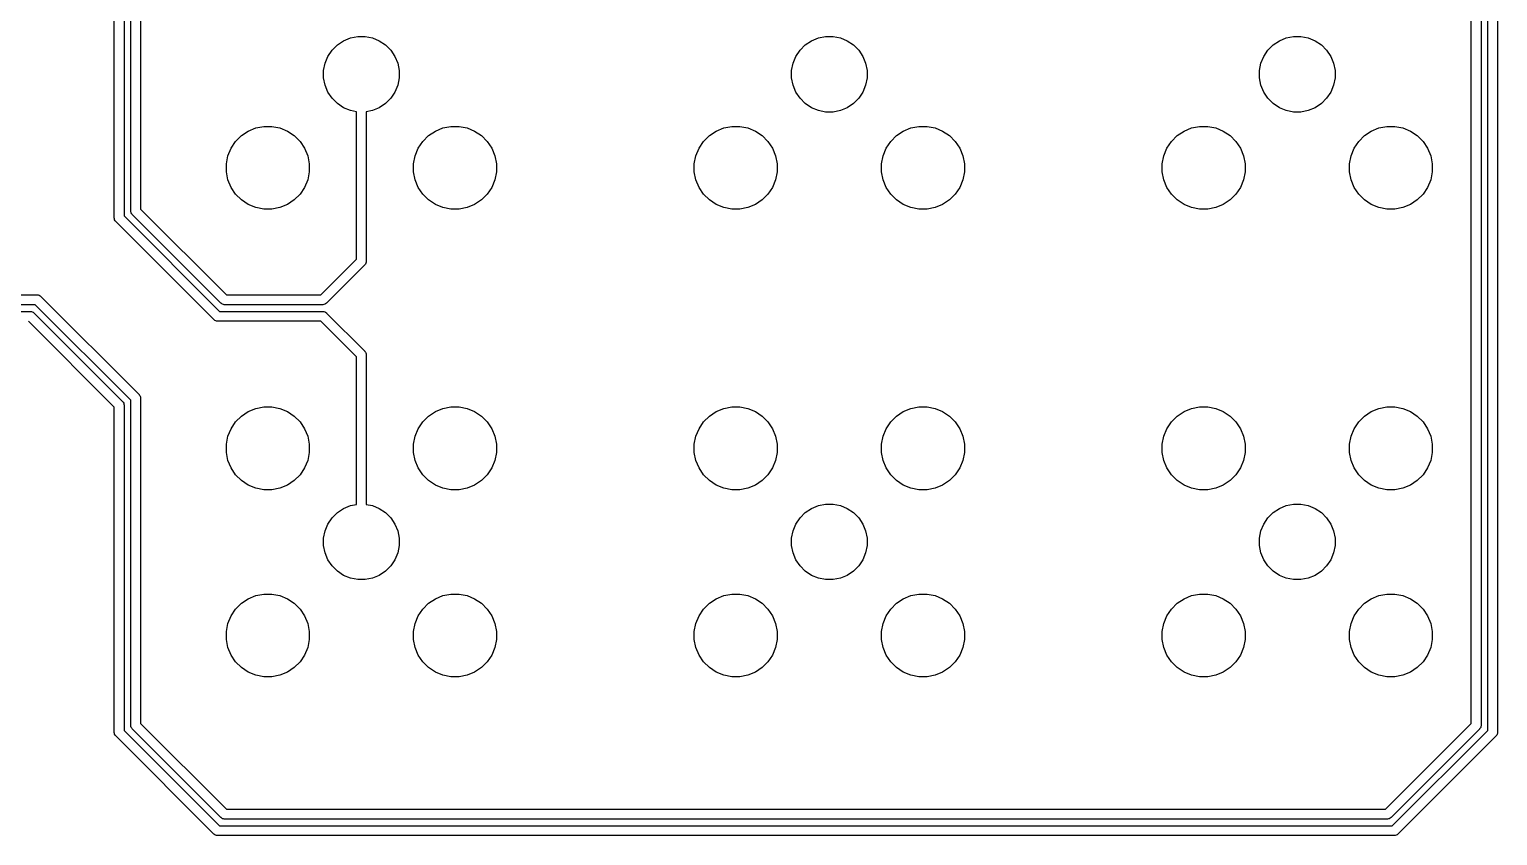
# Model space of a CAD drawing. Extents: x 4.56 to 9.01, y -5.14 to -1.86.
# Drawn here: x 7.445 to 9.014, y -4.514 to -3.652 of the extents above; entities that cross this region are included whole.
import ezdxf

# ---------------------------------------------------------------- set-up
doc = ezdxf.new("R2010")
doc.units = 0
doc.header["$MEASUREMENT"] = 0
doc.layers.add('BLACK', color=7, linetype='CONTINUOUS')

msp = doc.modelspace()

# ---------------------------------------------------------------- linework, layer by layer
at = {"layer": 'BLACK', "linetype": 'CONTINUOUS'}
for p, q in [((9.01407, -2.99659), (9.01407, -4.40341)), ((8.98593, -4.39417), (8.98593, -3.00583)), ((8.99635, -3.00393), (8.99635, -4.39607)), ((9.00365, -4.40151), (9.00365, -2.99849)), ((7.55365, -3.84607), (7.55365, -3.44849)), ((7.56407, -3.44659), (7.56407, -3.84417)), ((7.53593, -3.85341), (7.53593, -3.45583)), ((7.54635, -3.45393), (7.54635, -3.85151)), ((7.76865, -3.67428), (7.77428, -3.66865)), ((7.77428, -3.66865), (7.78089, -3.66424)), ((7.78089, -3.66424), (7.78823, -3.6612)), ((7.78823, -3.6612), (7.79603, -3.65965)), ((7.79603, -3.65965), (7.80397, -3.65965)), ((7.80397, -3.65965), (7.81177, -3.6612)), ((7.81177, -3.6612), (7.81911, -3.66424)), ((7.81911, -3.66424), (7.82572, -3.66865)), ((7.82572, -3.66865), (7.83135, -3.67428)), ((8.26865, -3.67428), (8.27428, -3.66865)), ((8.27428, -3.66865), (8.28089, -3.66424)), ((8.28089, -3.66424), (8.28823, -3.6612)), ((8.28823, -3.6612), (8.29603, -3.65965)), ((8.29603, -3.65965), (8.30397, -3.65965)), ((8.30397, -3.65965), (8.31177, -3.6612)), ((8.31177, -3.6612), (8.31911, -3.66424)), ((8.31911, -3.66424), (8.32572, -3.66865)), ((8.32572, -3.66865), (8.33135, -3.67428)), ((8.76865, -3.67428), (8.77428, -3.66865)), ((8.77428, -3.66865), (8.78089, -3.66424)), ((8.78089, -3.66424), (8.78823, -3.6612)), ((8.78823, -3.6612), (8.79603, -3.65965)), ((8.79603, -3.65965), (8.80397, -3.65965)), ((8.80397, -3.65965), (8.81177, -3.6612)), ((8.81177, -3.6612), (8.81911, -3.66424)), ((8.81911, -3.66424), (8.82572, -3.66865)), ((8.82572, -3.66865), (8.83135, -3.67428)), ((7.7612, -3.68823), (7.76424, -3.68089)), ((7.76424, -3.68089), (7.76865, -3.67428)), ((7.83135, -3.67428), (7.83576, -3.68089)), ((7.83576, -3.68089), (7.8388, -3.68823)), ((8.2612, -3.68823), (8.26424, -3.68089)), ((8.26424, -3.68089), (8.26865, -3.67428)), ((8.33135, -3.67428), (8.33576, -3.68089)), ((8.33576, -3.68089), (8.3388, -3.68823)), ((8.7612, -3.68823), (8.76424, -3.68089)), ((8.76424, -3.68089), (8.76865, -3.67428)), ((8.83135, -3.67428), (8.83576, -3.68089)), ((8.83576, -3.68089), (8.8388, -3.68823)), ((7.75965, -3.69603), (7.7612, -3.68823)), ((7.75965, -3.70397), (7.75965, -3.69603)), ((7.8388, -3.68823), (7.84035, -3.69603)), ((7.84035, -3.69603), (7.84035, -3.70397)), ((8.25965, -3.69603), (8.2612, -3.68823)), ((8.25965, -3.70397), (8.25965, -3.69603)), ((8.3388, -3.68823), (8.34035, -3.69603)), ((8.34035, -3.69603), (8.34035, -3.70397)), ((8.75965, -3.69603), (8.7612, -3.68823)), ((8.75965, -3.70397), (8.75965, -3.69603)), ((8.8388, -3.68823), (8.84035, -3.69603)), ((8.84035, -3.69603), (8.84035, -3.70397)), ((7.7612, -3.71177), (7.75965, -3.70397)), ((7.76424, -3.71911), (7.7612, -3.71177)), ((7.8388, -3.71177), (7.83576, -3.71911)), ((7.84035, -3.70397), (7.8388, -3.71177)), ((8.2612, -3.71177), (8.25965, -3.70397)), ((8.26424, -3.71911), (8.2612, -3.71177)), ((8.3388, -3.71177), (8.33576, -3.71911)), ((8.34035, -3.70397), (8.3388, -3.71177)), ((8.7612, -3.71177), (8.75965, -3.70397)), ((8.76424, -3.71911), (8.7612, -3.71177)), ((8.8388, -3.71177), (8.83576, -3.71911)), ((8.84035, -3.70397), (8.8388, -3.71177)), ((7.76865, -3.72572), (7.76424, -3.71911)), ((7.77428, -3.73135), (7.76865, -3.72572)), ((7.78089, -3.73576), (7.77428, -3.73135)), ((7.82572, -3.73135), (7.81911, -3.73576)), ((7.83135, -3.72572), (7.82572, -3.73135)), ((7.83576, -3.71911), (7.83135, -3.72572)), ((8.26865, -3.72572), (8.26424, -3.71911)), ((8.27428, -3.73135), (8.26865, -3.72572)), ((8.28089, -3.73576), (8.27428, -3.73135)), ((8.32572, -3.73135), (8.31911, -3.73576)), ((8.33135, -3.72572), (8.32572, -3.73135)), ((8.33576, -3.71911), (8.33135, -3.72572)), ((8.76865, -3.72572), (8.76424, -3.71911)), ((8.77428, -3.73135), (8.76865, -3.72572)), ((8.78089, -3.73576), (8.77428, -3.73135)), ((8.82572, -3.73135), (8.81911, -3.73576)), ((8.83135, -3.72572), (8.82572, -3.73135)), ((8.83576, -3.71911), (8.83135, -3.72572)), ((7.78823, -3.7388), (7.78089, -3.73576)), ((7.79479, -3.74011), (7.78823, -3.7388)), ((7.79479, -3.89784), (7.79479, -3.74011)), ((7.81177, -3.7388), (7.80521, -3.74011)), ((7.80521, -3.74011), (7.80521, -3.89974)), ((7.81911, -3.73576), (7.81177, -3.7388)), ((8.28823, -3.7388), (8.28089, -3.73576)), ((8.29603, -3.74035), (8.28823, -3.7388)), ((8.30397, -3.74035), (8.29603, -3.74035)), ((8.31177, -3.7388), (8.30397, -3.74035)), ((8.31911, -3.73576), (8.31177, -3.7388)), ((8.78823, -3.7388), (8.78089, -3.73576)), ((8.79603, -3.74035), (8.78823, -3.7388)), ((8.80397, -3.74035), (8.79603, -3.74035)), ((8.81177, -3.7388), (8.80397, -3.74035)), ((8.81911, -3.73576), (8.81177, -3.7388)), ((7.67177, -3.7656), (7.67902, -3.76075)), ((7.67902, -3.76075), (7.68708, -3.75741)), ((7.68708, -3.75741), (7.69564, -3.75571)), ((7.69564, -3.75571), (7.70436, -3.75571)), ((7.70436, -3.75571), (7.71292, -3.75741)), ((7.71292, -3.75741), (7.72098, -3.76075)), ((7.72098, -3.76075), (7.72823, -3.7656)), ((7.87177, -3.7656), (7.87902, -3.76075)), ((7.87902, -3.76075), (7.88708, -3.75741)), ((7.88708, -3.75741), (7.89564, -3.75571)), ((7.89564, -3.75571), (7.90436, -3.75571)), ((7.90436, -3.75571), (7.91292, -3.75741)), ((7.91292, -3.75741), (7.92098, -3.76075)), ((7.92098, -3.76075), (7.92823, -3.7656)), ((8.17177, -3.7656), (8.17902, -3.76075)), ((8.17902, -3.76075), (8.18708, -3.75741)), ((8.18708, -3.75741), (8.19564, -3.75571)), ((8.19564, -3.75571), (8.20436, -3.75571)), ((8.20436, -3.75571), (8.21292, -3.75741)), ((8.21292, -3.75741), (8.22098, -3.76075)), ((8.22098, -3.76075), (8.22823, -3.7656)), ((8.37177, -3.7656), (8.37902, -3.76075)), ((8.37902, -3.76075), (8.38708, -3.75741)), ((8.38708, -3.75741), (8.39564, -3.75571)), ((8.39564, -3.75571), (8.40436, -3.75571)), ((8.40436, -3.75571), (8.41292, -3.75741)), ((8.41292, -3.75741), (8.42098, -3.76075)), ((8.42098, -3.76075), (8.42823, -3.7656)), ((8.67177, -3.7656), (8.67902, -3.76075)), ((8.67902, -3.76075), (8.68708, -3.75741)), ((8.68708, -3.75741), (8.69564, -3.75571)), ((8.69564, -3.75571), (8.70436, -3.75571)), ((8.70436, -3.75571), (8.71292, -3.75741)), ((8.71292, -3.75741), (8.72098, -3.76075)), ((8.72098, -3.76075), (8.72823, -3.7656)), ((8.87177, -3.7656), (8.87902, -3.76075)), ((8.87902, -3.76075), (8.88708, -3.75741)), ((8.88708, -3.75741), (8.89564, -3.75571)), ((8.89564, -3.75571), (8.90436, -3.75571)), ((8.90436, -3.75571), (8.91292, -3.75741)), ((8.91292, -3.75741), (8.92098, -3.76075)), ((8.92098, -3.76075), (8.92823, -3.7656)), ((7.65741, -3.78708), (7.66075, -3.77902)), ((7.66075, -3.77902), (7.6656, -3.77177)), ((7.6656, -3.77177), (7.67177, -3.7656)), ((7.72823, -3.7656), (7.7344, -3.77177)), ((7.7344, -3.77177), (7.73925, -3.77902)), ((7.73925, -3.77902), (7.74259, -3.78708)), ((7.85741, -3.78708), (7.86075, -3.77902)), ((7.86075, -3.77902), (7.8656, -3.77177)), ((7.8656, -3.77177), (7.87177, -3.7656)), ((7.92823, -3.7656), (7.9344, -3.77177)), ((7.9344, -3.77177), (7.93925, -3.77902)), ((7.93925, -3.77902), (7.94259, -3.78708)), ((8.15741, -3.78708), (8.16075, -3.77902)), ((8.16075, -3.77902), (8.1656, -3.77177)), ((8.1656, -3.77177), (8.17177, -3.7656)), ((8.22823, -3.7656), (8.2344, -3.77177)), ((8.2344, -3.77177), (8.23925, -3.77902)), ((8.23925, -3.77902), (8.24259, -3.78708)), ((8.35741, -3.78708), (8.36075, -3.77902)), ((8.36075, -3.77902), (8.3656, -3.77177)), ((8.3656, -3.77177), (8.37177, -3.7656)), ((8.42823, -3.7656), (8.4344, -3.77177)), ((8.4344, -3.77177), (8.43925, -3.77902)), ((8.43925, -3.77902), (8.44259, -3.78708)), ((8.65741, -3.78708), (8.66075, -3.77902)), ((8.66075, -3.77902), (8.6656, -3.77177)), ((8.6656, -3.77177), (8.67177, -3.7656)), ((8.72823, -3.7656), (8.7344, -3.77177)), ((8.7344, -3.77177), (8.73925, -3.77902)), ((8.73925, -3.77902), (8.74259, -3.78708)), ((8.85741, -3.78708), (8.86075, -3.77902)), ((8.86075, -3.77902), (8.8656, -3.77177)), ((8.8656, -3.77177), (8.87177, -3.7656)), ((8.92823, -3.7656), (8.9344, -3.77177)), ((8.9344, -3.77177), (8.93925, -3.77902)), ((8.93925, -3.77902), (8.94259, -3.78708)), ((7.65571, -3.79564), (7.65741, -3.78708)), ((7.65571, -3.80436), (7.65571, -3.79564)), ((7.74259, -3.78708), (7.74429, -3.79564)), ((7.74429, -3.79564), (7.74429, -3.80436)), ((7.85571, -3.79564), (7.85741, -3.78708)), ((7.85571, -3.80436), (7.85571, -3.79564)), ((7.94259, -3.78708), (7.94429, -3.79564)), ((7.94429, -3.79564), (7.94429, -3.80436)), ((8.15571, -3.79564), (8.15741, -3.78708)), ((8.15571, -3.80436), (8.15571, -3.79564)), ((8.24259, -3.78708), (8.24429, -3.79564)), ((8.24429, -3.79564), (8.24429, -3.80436)), ((8.35571, -3.79564), (8.35741, -3.78708)), ((8.35571, -3.80436), (8.35571, -3.79564)), ((8.44259, -3.78708), (8.44429, -3.79564)), ((8.44429, -3.79564), (8.44429, -3.80436)), ((8.65571, -3.79564), (8.65741, -3.78708)), ((8.65571, -3.80436), (8.65571, -3.79564)), ((8.74259, -3.78708), (8.74429, -3.79564)), ((8.74429, -3.79564), (8.74429, -3.80436)), ((8.85571, -3.79564), (8.85741, -3.78708)), ((8.85571, -3.80436), (8.85571, -3.79564)), ((8.94259, -3.78708), (8.94429, -3.79564)), ((8.94429, -3.79564), (8.94429, -3.80436)), ((7.65741, -3.81292), (7.65571, -3.80436)), ((7.74429, -3.80436), (7.74259, -3.81292)), ((7.85741, -3.81292), (7.85571, -3.80436)), ((7.94429, -3.80436), (7.94259, -3.81292)), ((8.15741, -3.81292), (8.15571, -3.80436)), ((8.24429, -3.80436), (8.24259, -3.81292)), ((8.35741, -3.81292), (8.35571, -3.80436)), ((8.44429, -3.80436), (8.44259, -3.81292)), ((8.65741, -3.81292), (8.65571, -3.80436)), ((8.74429, -3.80436), (8.74259, -3.81292)), ((8.85741, -3.81292), (8.85571, -3.80436)), ((8.94429, -3.80436), (8.94259, -3.81292)), ((7.66075, -3.82098), (7.65741, -3.81292)), ((7.6656, -3.82823), (7.66075, -3.82098)), ((7.73925, -3.82098), (7.7344, -3.82823)), ((7.74259, -3.81292), (7.73925, -3.82098)), ((7.86075, -3.82098), (7.85741, -3.81292)), ((7.8656, -3.82823), (7.86075, -3.82098)), ((7.93925, -3.82098), (7.9344, -3.82823)), ((7.94259, -3.81292), (7.93925, -3.82098)), ((8.16075, -3.82098), (8.15741, -3.81292)), ((8.1656, -3.82823), (8.16075, -3.82098)), ((8.23925, -3.82098), (8.2344, -3.82823)), ((8.24259, -3.81292), (8.23925, -3.82098)), ((8.36075, -3.82098), (8.35741, -3.81292)), ((8.3656, -3.82823), (8.36075, -3.82098)), ((8.43925, -3.82098), (8.4344, -3.82823)), ((8.44259, -3.81292), (8.43925, -3.82098)), ((8.66075, -3.82098), (8.65741, -3.81292)), ((8.6656, -3.82823), (8.66075, -3.82098)), ((8.73925, -3.82098), (8.7344, -3.82823)), ((8.74259, -3.81292), (8.73925, -3.82098)), ((8.86075, -3.82098), (8.85741, -3.81292)), ((8.8656, -3.82823), (8.86075, -3.82098)), ((8.93925, -3.82098), (8.9344, -3.82823)), ((8.94259, -3.81292), (8.93925, -3.82098)), ((7.67177, -3.8344), (7.6656, -3.82823)), ((7.67902, -3.83925), (7.67177, -3.8344)), ((7.68708, -3.84259), (7.67902, -3.83925)), ((7.69564, -3.84429), (7.68708, -3.84259)), ((7.71292, -3.84259), (7.70436, -3.84429)), ((7.72098, -3.83925), (7.71292, -3.84259)), ((7.72823, -3.8344), (7.72098, -3.83925)), ((7.7344, -3.82823), (7.72823, -3.8344)), ((7.87177, -3.8344), (7.8656, -3.82823)), ((7.87902, -3.83925), (7.87177, -3.8344)), ((7.88708, -3.84259), (7.87902, -3.83925)), ((7.89564, -3.84429), (7.88708, -3.84259)), ((7.91292, -3.84259), (7.90436, -3.84429)), ((7.92098, -3.83925), (7.91292, -3.84259)), ((7.92823, -3.8344), (7.92098, -3.83925)), ((7.9344, -3.82823), (7.92823, -3.8344)), ((8.17177, -3.8344), (8.1656, -3.82823)), ((8.17902, -3.83925), (8.17177, -3.8344)), ((8.18708, -3.84259), (8.17902, -3.83925)), ((8.19564, -3.84429), (8.18708, -3.84259)), ((8.21292, -3.84259), (8.20436, -3.84429)), ((8.22098, -3.83925), (8.21292, -3.84259)), ((8.22823, -3.8344), (8.22098, -3.83925)), ((8.2344, -3.82823), (8.22823, -3.8344)), ((8.37177, -3.8344), (8.3656, -3.82823)), ((8.37902, -3.83925), (8.37177, -3.8344)), ((8.38708, -3.84259), (8.37902, -3.83925)), ((8.39564, -3.84429), (8.38708, -3.84259)), ((8.41292, -3.84259), (8.40436, -3.84429)), ((8.42098, -3.83925), (8.41292, -3.84259)), ((8.42823, -3.8344), (8.42098, -3.83925)), ((8.4344, -3.82823), (8.42823, -3.8344)), ((8.67177, -3.8344), (8.6656, -3.82823)), ((8.67902, -3.83925), (8.67177, -3.8344)), ((8.68708, -3.84259), (8.67902, -3.83925)), ((8.69564, -3.84429), (8.68708, -3.84259)), ((8.71292, -3.84259), (8.70436, -3.84429)), ((8.72098, -3.83925), (8.71292, -3.84259)), ((8.72823, -3.8344), (8.72098, -3.83925)), ((8.7344, -3.82823), (8.72823, -3.8344)), ((8.87177, -3.8344), (8.8656, -3.82823)), ((8.87902, -3.83925), (8.87177, -3.8344)), ((8.88708, -3.84259), (8.87902, -3.83925)), ((8.89564, -3.84429), (8.88708, -3.84259)), ((8.91292, -3.84259), (8.90436, -3.84429)), ((8.92098, -3.83925), (8.91292, -3.84259)), ((8.92823, -3.8344), (8.92098, -3.83925)), ((8.9344, -3.82823), (8.92823, -3.8344)), ((7.53591, -3.85367), (7.53593, -3.85341)), ((7.53601, -3.85469), (7.53591, -3.85367)), ((7.53631, -3.85567), (7.53601, -3.85469)), ((7.53679, -3.85658), (7.53631, -3.85567)), ((7.53744, -3.85737), (7.53679, -3.85658)), ((7.53764, -3.85753), (7.53744, -3.85737)), ((7.64247, -3.96236), (7.53764, -3.85753)), ((7.54635, -3.85151), (7.64849, -3.95365)), ((7.55363, -3.84633), (7.55365, -3.84607)), ((7.55365, -3.84659), (7.55363, -3.84633)), ((7.55373, -3.84735), (7.55365, -3.84659)), ((7.55403, -3.84833), (7.55373, -3.84735)), ((7.55451, -3.84924), (7.55403, -3.84833)), ((7.55516, -3.85003), (7.55451, -3.84924)), ((7.55536, -3.85019), (7.55516, -3.85003)), ((7.64981, -3.94464), (7.55536, -3.85019)), ((7.56407, -3.84417), (7.65583, -3.93593)), ((7.70436, -3.84429), (7.69564, -3.84429)), ((7.90436, -3.84429), (7.89564, -3.84429)), ((8.20436, -3.84429), (8.19564, -3.84429)), ((8.40436, -3.84429), (8.39564, -3.84429)), ((8.70436, -3.84429), (8.69564, -3.84429)), ((8.90436, -3.84429), (8.89564, -3.84429)), ((7.7567, -3.93593), (7.79479, -3.89784)), ((7.8035, -3.90386), (7.76272, -3.94464)), ((7.8037, -3.9037), (7.8035, -3.90386)), ((7.80435, -3.90291), (7.8037, -3.9037)), ((7.80483, -3.902), (7.80435, -3.90291)), ((7.80513, -3.90102), (7.80483, -3.902)), ((7.80521, -3.90026), (7.80513, -3.90102)), ((7.80521, -3.89974), (7.80523, -3.9)), ((7.80523, -3.9), (7.80521, -3.90026)), ((7.35216, -3.93593), (7.45341, -3.93593)), ((7.45341, -3.93593), (7.45367, -3.93591)), ((7.45367, -3.93591), (7.45393, -3.93593)), ((7.45393, -3.93593), (7.45469, -3.93601)), ((7.45469, -3.93601), (7.45567, -3.93631)), ((7.45567, -3.93631), (7.45658, -3.93679)), ((7.45658, -3.93679), (7.45737, -3.93744)), ((7.45737, -3.93744), (7.45753, -3.93764)), ((7.45753, -3.93764), (7.56236, -4.04247)), ((7.65583, -3.93593), (7.7567, -3.93593)), ((7.45151, -3.94635), (7.35026, -3.94635)), ((7.35026, -3.95365), (7.44607, -3.95365)), ((7.44607, -3.95365), (7.44633, -3.95363)), ((7.44633, -3.95363), (7.44659, -3.95365)), ((7.44659, -3.95365), (7.44735, -3.95373)), ((7.55365, -4.04849), (7.45151, -3.94635)), ((7.64849, -3.95365), (7.75861, -3.95365)), ((7.64997, -3.94484), (7.64981, -3.94464)), ((7.65076, -3.94549), (7.64997, -3.94484)), ((7.65167, -3.94597), (7.65076, -3.94549)), ((7.65265, -3.94627), (7.65167, -3.94597)), ((7.65341, -3.94635), (7.65265, -3.94627)), ((7.65367, -3.94637), (7.65341, -3.94635)), ((7.65341, -3.94635), (7.65341, -3.94635)), ((7.65393, -3.94635), (7.65367, -3.94637)), ((7.75861, -3.94635), (7.65393, -3.94635)), ((7.75886, -3.94637), (7.75861, -3.94635)), ((7.75861, -3.95365), (7.75886, -3.95363)), ((7.75988, -3.94627), (7.75886, -3.94637)), ((7.75886, -3.95363), (7.75912, -3.95365)), ((7.75912, -3.95365), (7.75988, -3.95373)), ((7.76086, -3.94597), (7.75988, -3.94627)), ((7.75988, -3.94627), (7.75988, -3.94627)), ((7.76177, -3.94549), (7.76086, -3.94597)), ((7.76256, -3.94484), (7.76177, -3.94549)), ((7.76272, -3.94464), (7.76256, -3.94484)), ((7.53593, -4.05583), (7.44417, -3.96407)), ((7.44735, -3.95373), (7.44833, -3.95403)), ((7.44833, -3.95403), (7.44924, -3.95451)), ((7.44924, -3.95451), (7.45003, -3.95516)), ((7.45003, -3.95516), (7.45019, -3.95536)), ((7.45019, -3.95536), (7.54464, -4.04981)), ((7.64263, -3.96256), (7.64247, -3.96236)), ((7.64342, -3.96321), (7.64263, -3.96256)), ((7.64433, -3.96369), (7.64342, -3.96321)), ((7.64531, -3.96399), (7.64433, -3.96369)), ((7.64633, -3.96409), (7.64531, -3.96399)), ((7.64659, -3.96407), (7.64633, -3.96409)), ((7.7567, -3.96407), (7.64659, -3.96407)), ((7.79479, -4.00216), (7.7567, -3.96407)), ((7.75988, -3.95373), (7.76086, -3.95403)), ((7.76086, -3.95403), (7.76177, -3.95451)), ((7.76177, -3.95451), (7.76256, -3.95516)), ((7.76256, -3.95516), (7.76272, -3.95536)), ((7.76272, -3.95536), (7.8035, -3.99614)), ((7.8035, -3.99614), (7.8037, -3.9963)), ((7.8037, -3.9963), (7.80435, -3.99709)), ((7.80435, -3.99709), (7.80483, -3.998)), ((7.80483, -3.998), (7.80513, -3.99898)), ((7.80513, -3.99898), (7.80523, -4)), ((7.80523, -4), (7.80521, -4.00026)), ((7.80521, -4.00026), (7.80521, -4.15989)), ((7.79479, -4.15989), (7.79479, -4.00216)), ((7.56236, -4.04247), (7.56256, -4.04263)), ((7.56256, -4.04263), (7.56321, -4.04342)), ((7.56321, -4.04342), (7.56369, -4.04433)), ((7.56369, -4.04433), (7.56399, -4.04531)), ((7.56399, -4.04531), (7.56409, -4.04633)), ((7.56409, -4.04633), (7.56407, -4.04659)), ((7.56407, -4.04659), (7.56407, -4.39417)), ((7.53593, -4.40341), (7.53593, -4.05583)), ((7.54464, -4.04981), (7.54484, -4.04997)), ((7.54484, -4.04997), (7.54549, -4.05076)), ((7.54549, -4.05076), (7.54597, -4.05167)), ((7.54597, -4.05167), (7.54627, -4.05265)), ((7.54627, -4.05265), (7.54628, -4.05278)), ((7.54628, -4.05278), (7.54637, -4.05367)), ((7.54637, -4.05367), (7.54635, -4.05393)), ((7.54635, -4.05393), (7.54635, -4.40151)), ((7.55365, -4.39607), (7.55365, -4.04849)), ((7.67177, -4.0656), (7.67902, -4.06075)), ((7.67902, -4.06075), (7.68708, -4.05741)), ((7.68708, -4.05741), (7.69564, -4.05571)), ((7.69564, -4.05571), (7.70436, -4.05571)), ((7.70436, -4.05571), (7.71292, -4.05741)), ((7.71292, -4.05741), (7.72098, -4.06075)), ((7.72098, -4.06075), (7.72823, -4.0656)), ((7.87177, -4.0656), (7.87902, -4.06075)), ((7.87902, -4.06075), (7.88708, -4.05741)), ((7.88708, -4.05741), (7.89564, -4.05571)), ((7.89564, -4.05571), (7.90436, -4.05571)), ((7.90436, -4.05571), (7.91292, -4.05741)), ((7.91292, -4.05741), (7.92098, -4.06075)), ((7.92098, -4.06075), (7.92823, -4.0656)), ((8.17177, -4.0656), (8.17902, -4.06075)), ((8.17902, -4.06075), (8.18708, -4.05741)), ((8.18708, -4.05741), (8.19564, -4.05571)), ((8.19564, -4.05571), (8.20436, -4.05571)), ((8.20436, -4.05571), (8.21292, -4.05741)), ((8.21292, -4.05741), (8.22098, -4.06075)), ((8.22098, -4.06075), (8.22823, -4.0656)), ((8.37177, -4.0656), (8.37902, -4.06075)), ((8.37902, -4.06075), (8.38708, -4.05741)), ((8.38708, -4.05741), (8.39564, -4.05571)), ((8.39564, -4.05571), (8.40436, -4.05571)), ((8.40436, -4.05571), (8.41292, -4.05741)), ((8.41292, -4.05741), (8.42098, -4.06075)), ((8.42098, -4.06075), (8.42823, -4.0656)), ((8.67177, -4.0656), (8.67902, -4.06075)), ((8.67902, -4.06075), (8.68708, -4.05741)), ((8.68708, -4.05741), (8.69564, -4.05571)), ((8.69564, -4.05571), (8.70436, -4.05571)), ((8.70436, -4.05571), (8.71292, -4.05741)), ((8.71292, -4.05741), (8.72098, -4.06075)), ((8.72098, -4.06075), (8.72823, -4.0656)), ((8.87177, -4.0656), (8.87902, -4.06075)), ((8.87902, -4.06075), (8.88708, -4.05741)), ((8.88708, -4.05741), (8.89564, -4.05571)), ((8.89564, -4.05571), (8.90436, -4.05571)), ((8.90436, -4.05571), (8.91292, -4.05741)), ((8.91292, -4.05741), (8.92098, -4.06075)), ((8.92098, -4.06075), (8.92823, -4.0656)), ((7.65741, -4.08708), (7.66075, -4.07902)), ((7.66075, -4.07902), (7.6656, -4.07177)), ((7.6656, -4.07177), (7.67177, -4.0656)), ((7.72823, -4.0656), (7.7344, -4.07177)), ((7.7344, -4.07177), (7.73925, -4.07902)), ((7.73925, -4.07902), (7.74259, -4.08708)), ((7.85741, -4.08708), (7.86075, -4.07902)), ((7.86075, -4.07902), (7.8656, -4.07177)), ((7.8656, -4.07177), (7.87177, -4.0656)), ((7.92823, -4.0656), (7.9344, -4.07177)), ((7.9344, -4.07177), (7.93925, -4.07902)), ((7.93925, -4.07902), (7.94259, -4.08708)), ((8.15741, -4.08708), (8.16075, -4.07902)), ((8.16075, -4.07902), (8.1656, -4.07177)), ((8.1656, -4.07177), (8.17177, -4.0656)), ((8.22823, -4.0656), (8.2344, -4.07177)), ((8.2344, -4.07177), (8.23925, -4.07902)), ((8.23925, -4.07902), (8.24259, -4.08708)), ((8.35741, -4.08708), (8.36075, -4.07902)), ((8.36075, -4.07902), (8.3656, -4.07177)), ((8.3656, -4.07177), (8.37177, -4.0656)), ((8.42823, -4.0656), (8.4344, -4.07177)), ((8.4344, -4.07177), (8.43925, -4.07902)), ((8.43925, -4.07902), (8.44259, -4.08708)), ((8.65741, -4.08708), (8.66075, -4.07902)), ((8.66075, -4.07902), (8.6656, -4.07177)), ((8.6656, -4.07177), (8.67177, -4.0656)), ((8.72823, -4.0656), (8.7344, -4.07177)), ((8.7344, -4.07177), (8.73925, -4.07902)), ((8.73925, -4.07902), (8.74259, -4.08708)), ((8.85741, -4.08708), (8.86075, -4.07902)), ((8.86075, -4.07902), (8.8656, -4.07177)), ((8.8656, -4.07177), (8.87177, -4.0656)), ((8.92823, -4.0656), (8.9344, -4.07177)), ((8.9344, -4.07177), (8.93925, -4.07902)), ((8.93925, -4.07902), (8.94259, -4.08708)), ((7.65571, -4.09564), (7.65741, -4.08708)), ((7.74259, -4.08708), (7.74429, -4.09564)), ((7.85571, -4.09564), (7.85741, -4.08708)), ((7.94259, -4.08708), (7.94429, -4.09564)), ((8.15571, -4.09564), (8.15741, -4.08708)), ((8.24259, -4.08708), (8.24429, -4.09564)), ((8.35571, -4.09564), (8.35741, -4.08708)), ((8.44259, -4.08708), (8.44429, -4.09564)), ((8.65571, -4.09564), (8.65741, -4.08708)), ((8.74259, -4.08708), (8.74429, -4.09564)), ((8.85571, -4.09564), (8.85741, -4.08708)), ((8.94259, -4.08708), (8.94429, -4.09564)), ((7.65571, -4.10436), (7.65571, -4.09564)), ((7.65741, -4.11292), (7.65571, -4.10436)), ((7.74429, -4.10436), (7.74259, -4.11292)), ((7.74429, -4.09564), (7.74429, -4.10436)), ((7.85571, -4.10436), (7.85571, -4.09564)), ((7.85741, -4.11292), (7.85571, -4.10436)), ((7.94429, -4.10436), (7.94259, -4.11292)), ((7.94429, -4.09564), (7.94429, -4.10436)), ((8.15571, -4.10436), (8.15571, -4.09564)), ((8.15741, -4.11292), (8.15571, -4.10436)), ((8.24429, -4.10436), (8.24259, -4.11292)), ((8.24429, -4.09564), (8.24429, -4.10436)), ((8.35571, -4.10436), (8.35571, -4.09564)), ((8.35741, -4.11292), (8.35571, -4.10436)), ((8.44429, -4.10436), (8.44259, -4.11292)), ((8.44429, -4.09564), (8.44429, -4.10436)), ((8.65571, -4.10436), (8.65571, -4.09564)), ((8.65741, -4.11292), (8.65571, -4.10436)), ((8.74429, -4.10436), (8.74259, -4.11292)), ((8.74429, -4.09564), (8.74429, -4.10436)), ((8.85571, -4.10436), (8.85571, -4.09564)), ((8.85741, -4.11292), (8.85571, -4.10436)), ((8.94429, -4.10436), (8.94259, -4.11292)), ((8.94429, -4.09564), (8.94429, -4.10436)), ((7.66075, -4.12098), (7.65741, -4.11292)), ((7.6656, -4.12823), (7.66075, -4.12098)), ((7.73925, -4.12098), (7.7344, -4.12823)), ((7.74259, -4.11292), (7.73925, -4.12098)), ((7.86075, -4.12098), (7.85741, -4.11292)), ((7.8656, -4.12823), (7.86075, -4.12098)), ((7.93925, -4.12098), (7.9344, -4.12823)), ((7.94259, -4.11292), (7.93925, -4.12098)), ((8.16075, -4.12098), (8.15741, -4.11292)), ((8.1656, -4.12823), (8.16075, -4.12098)), ((8.23925, -4.12098), (8.2344, -4.12823)), ((8.24259, -4.11292), (8.23925, -4.12098)), ((8.36075, -4.12098), (8.35741, -4.11292)), ((8.3656, -4.12823), (8.36075, -4.12098)), ((8.43925, -4.12098), (8.4344, -4.12823)), ((8.44259, -4.11292), (8.43925, -4.12098)), ((8.66075, -4.12098), (8.65741, -4.11292)), ((8.6656, -4.12823), (8.66075, -4.12098)), ((8.73925, -4.12098), (8.7344, -4.12823)), ((8.74259, -4.11292), (8.73925, -4.12098)), ((8.86075, -4.12098), (8.85741, -4.11292)), ((8.8656, -4.12823), (8.86075, -4.12098)), ((8.93925, -4.12098), (8.9344, -4.12823)), ((8.94259, -4.11292), (8.93925, -4.12098)), ((7.67177, -4.1344), (7.6656, -4.12823)), ((7.67902, -4.13925), (7.67177, -4.1344)), ((7.68708, -4.14259), (7.67902, -4.13925)), ((7.72098, -4.13925), (7.71292, -4.14259)), ((7.72823, -4.1344), (7.72098, -4.13925)), ((7.7344, -4.12823), (7.72823, -4.1344)), ((7.87177, -4.1344), (7.8656, -4.12823)), ((7.87902, -4.13925), (7.87177, -4.1344)), ((7.88708, -4.14259), (7.87902, -4.13925)), ((7.92098, -4.13925), (7.91292, -4.14259)), ((7.92823, -4.1344), (7.92098, -4.13925)), ((7.9344, -4.12823), (7.92823, -4.1344)), ((8.17177, -4.1344), (8.1656, -4.12823)), ((8.17902, -4.13925), (8.17177, -4.1344)), ((8.18708, -4.14259), (8.17902, -4.13925)), ((8.22098, -4.13925), (8.21292, -4.14259)), ((8.22823, -4.1344), (8.22098, -4.13925)), ((8.2344, -4.12823), (8.22823, -4.1344)), ((8.37177, -4.1344), (8.3656, -4.12823)), ((8.37902, -4.13925), (8.37177, -4.1344)), ((8.38708, -4.14259), (8.37902, -4.13925)), ((8.42098, -4.13925), (8.41292, -4.14259)), ((8.42823, -4.1344), (8.42098, -4.13925)), ((8.4344, -4.12823), (8.42823, -4.1344)), ((8.67177, -4.1344), (8.6656, -4.12823)), ((8.67902, -4.13925), (8.67177, -4.1344)), ((8.68708, -4.14259), (8.67902, -4.13925)), ((8.72098, -4.13925), (8.71292, -4.14259)), ((8.72823, -4.1344), (8.72098, -4.13925)), ((8.7344, -4.12823), (8.72823, -4.1344)), ((8.87177, -4.1344), (8.8656, -4.12823)), ((8.87902, -4.13925), (8.87177, -4.1344)), ((8.88708, -4.14259), (8.87902, -4.13925)), ((8.92098, -4.13925), (8.91292, -4.14259)), ((8.92823, -4.1344), (8.92098, -4.13925)), ((8.9344, -4.12823), (8.92823, -4.1344)), ((7.69564, -4.14429), (7.68708, -4.14259)), ((7.70436, -4.14429), (7.69564, -4.14429)), ((7.71292, -4.14259), (7.70436, -4.14429)), ((7.89564, -4.14429), (7.88708, -4.14259)), ((7.90436, -4.14429), (7.89564, -4.14429)), ((7.91292, -4.14259), (7.90436, -4.14429)), ((8.19564, -4.14429), (8.18708, -4.14259)), ((8.20436, -4.14429), (8.19564, -4.14429)), ((8.21292, -4.14259), (8.20436, -4.14429)), ((8.39564, -4.14429), (8.38708, -4.14259)), ((8.40436, -4.14429), (8.39564, -4.14429)), ((8.41292, -4.14259), (8.40436, -4.14429)), ((8.69564, -4.14429), (8.68708, -4.14259)), ((8.70436, -4.14429), (8.69564, -4.14429)), ((8.71292, -4.14259), (8.70436, -4.14429)), ((8.89564, -4.14429), (8.88708, -4.14259)), ((8.90436, -4.14429), (8.89564, -4.14429)), ((8.91292, -4.14259), (8.90436, -4.14429)), ((7.76865, -4.17428), (7.77428, -4.16865)), ((7.77428, -4.16865), (7.78089, -4.16424)), ((7.78089, -4.16424), (7.78823, -4.1612)), ((7.78823, -4.1612), (7.79479, -4.15989)), ((7.80521, -4.15989), (7.81177, -4.1612)), ((7.81177, -4.1612), (7.81911, -4.16424)), ((7.81911, -4.16424), (7.82572, -4.16865)), ((7.82572, -4.16865), (7.83135, -4.17428)), ((8.26865, -4.17428), (8.27428, -4.16865)), ((8.27428, -4.16865), (8.28089, -4.16424)), ((8.28089, -4.16424), (8.28823, -4.1612)), ((8.28823, -4.1612), (8.29603, -4.15965)), ((8.29603, -4.15965), (8.30397, -4.15965)), ((8.30397, -4.15965), (8.31177, -4.1612)), ((8.31177, -4.1612), (8.31911, -4.16424)), ((8.31911, -4.16424), (8.32572, -4.16865)), ((8.32572, -4.16865), (8.33135, -4.17428)), ((8.76865, -4.17428), (8.77428, -4.16865)), ((8.77428, -4.16865), (8.78089, -4.16424)), ((8.78089, -4.16424), (8.78823, -4.1612)), ((8.78823, -4.1612), (8.79603, -4.15965)), ((8.79603, -4.15965), (8.80397, -4.15965)), ((8.80397, -4.15965), (8.81177, -4.1612)), ((8.81177, -4.1612), (8.81911, -4.16424)), ((8.81911, -4.16424), (8.82572, -4.16865)), ((8.82572, -4.16865), (8.83135, -4.17428)), ((7.75965, -4.19603), (7.7612, -4.18823)), ((7.7612, -4.18823), (7.76424, -4.18089)), ((7.76424, -4.18089), (7.76865, -4.17428)), ((7.83135, -4.17428), (7.83576, -4.18089)), ((7.83576, -4.18089), (7.8388, -4.18823)), ((7.8388, -4.18823), (7.84035, -4.19603)), ((8.25965, -4.19603), (8.2612, -4.18823)), ((8.2612, -4.18823), (8.26424, -4.18089)), ((8.26424, -4.18089), (8.26865, -4.17428)), ((8.33135, -4.17428), (8.33576, -4.18089)), ((8.33576, -4.18089), (8.3388, -4.18823)), ((8.3388, -4.18823), (8.34035, -4.19603)), ((8.75965, -4.19603), (8.7612, -4.18823)), ((8.7612, -4.18823), (8.76424, -4.18089)), ((8.76424, -4.18089), (8.76865, -4.17428)), ((8.83135, -4.17428), (8.83576, -4.18089)), ((8.83576, -4.18089), (8.8388, -4.18823)), ((8.8388, -4.18823), (8.84035, -4.19603)), ((7.75965, -4.20397), (7.75965, -4.19603)), ((7.7612, -4.21177), (7.75965, -4.20397)), ((7.84035, -4.20397), (7.8388, -4.21177)), ((7.84035, -4.19603), (7.84035, -4.20397)), ((8.25965, -4.20397), (8.25965, -4.19603)), ((8.2612, -4.21177), (8.25965, -4.20397)), ((8.34035, -4.20397), (8.3388, -4.21177)), ((8.34035, -4.19603), (8.34035, -4.20397)), ((8.75965, -4.20397), (8.75965, -4.19603)), ((8.7612, -4.21177), (8.75965, -4.20397)), ((8.84035, -4.20397), (8.8388, -4.21177)), ((8.84035, -4.19603), (8.84035, -4.20397)), ((7.76424, -4.21911), (7.7612, -4.21177)), ((7.76865, -4.22572), (7.76424, -4.21911)), ((7.83576, -4.21911), (7.83135, -4.22572)), ((7.8388, -4.21177), (7.83576, -4.21911)), ((8.26424, -4.21911), (8.2612, -4.21177)), ((8.26865, -4.22572), (8.26424, -4.21911)), ((8.33576, -4.21911), (8.33135, -4.22572)), ((8.3388, -4.21177), (8.33576, -4.21911)), ((8.76424, -4.21911), (8.7612, -4.21177)), ((8.76865, -4.22572), (8.76424, -4.21911)), ((8.83576, -4.21911), (8.83135, -4.22572)), ((8.8388, -4.21177), (8.83576, -4.21911)), ((7.77428, -4.23135), (7.76865, -4.22572)), ((7.78089, -4.23576), (7.77428, -4.23135)), ((7.78823, -4.2388), (7.78089, -4.23576)), ((7.81911, -4.23576), (7.81177, -4.2388)), ((7.82572, -4.23135), (7.81911, -4.23576)), ((7.83135, -4.22572), (7.82572, -4.23135)), ((8.27428, -4.23135), (8.26865, -4.22572)), ((8.28089, -4.23576), (8.27428, -4.23135)), ((8.28823, -4.2388), (8.28089, -4.23576)), ((8.31911, -4.23576), (8.31177, -4.2388)), ((8.32572, -4.23135), (8.31911, -4.23576)), ((8.33135, -4.22572), (8.32572, -4.23135)), ((8.77428, -4.23135), (8.76865, -4.22572)), ((8.78089, -4.23576), (8.77428, -4.23135)), ((8.78823, -4.2388), (8.78089, -4.23576)), ((8.81911, -4.23576), (8.81177, -4.2388)), ((8.82572, -4.23135), (8.81911, -4.23576)), ((8.83135, -4.22572), (8.82572, -4.23135)), ((7.79603, -4.24035), (7.78823, -4.2388)), ((7.80397, -4.24035), (7.79603, -4.24035)), ((7.81177, -4.2388), (7.80397, -4.24035)), ((8.29603, -4.24035), (8.28823, -4.2388)), ((8.30397, -4.24035), (8.29603, -4.24035)), ((8.31177, -4.2388), (8.30397, -4.24035)), ((8.79603, -4.24035), (8.78823, -4.2388)), ((8.80397, -4.24035), (8.79603, -4.24035)), ((8.81177, -4.2388), (8.80397, -4.24035)), ((7.6656, -4.27177), (7.67177, -4.2656)), ((7.67177, -4.2656), (7.67902, -4.26075)), ((7.67902, -4.26075), (7.68708, -4.25741)), ((7.68708, -4.25741), (7.69564, -4.25571)), ((7.69564, -4.25571), (7.70436, -4.25571)), ((7.70436, -4.25571), (7.71292, -4.25741)), ((7.71292, -4.25741), (7.72098, -4.26075)), ((7.72098, -4.26075), (7.72823, -4.2656)), ((7.72823, -4.2656), (7.7344, -4.27177)), ((7.8656, -4.27177), (7.87177, -4.2656)), ((7.87177, -4.2656), (7.87902, -4.26075)), ((7.87902, -4.26075), (7.88708, -4.25741)), ((7.88708, -4.25741), (7.89564, -4.25571)), ((7.89564, -4.25571), (7.90436, -4.25571)), ((7.90436, -4.25571), (7.91292, -4.25741)), ((7.91292, -4.25741), (7.92098, -4.26075)), ((7.92098, -4.26075), (7.92823, -4.2656)), ((7.92823, -4.2656), (7.9344, -4.27177)), ((8.1656, -4.27177), (8.17177, -4.2656)), ((8.17177, -4.2656), (8.17902, -4.26075)), ((8.17902, -4.26075), (8.18708, -4.25741)), ((8.18708, -4.25741), (8.19564, -4.25571)), ((8.19564, -4.25571), (8.20436, -4.25571)), ((8.20436, -4.25571), (8.21292, -4.25741)), ((8.21292, -4.25741), (8.22098, -4.26075)), ((8.22098, -4.26075), (8.22823, -4.2656)), ((8.22823, -4.2656), (8.2344, -4.27177)), ((8.3656, -4.27177), (8.37177, -4.2656)), ((8.37177, -4.2656), (8.37902, -4.26075)), ((8.37902, -4.26075), (8.38708, -4.25741)), ((8.38708, -4.25741), (8.39564, -4.25571)), ((8.39564, -4.25571), (8.40436, -4.25571)), ((8.40436, -4.25571), (8.41292, -4.25741)), ((8.41292, -4.25741), (8.42098, -4.26075)), ((8.42098, -4.26075), (8.42823, -4.2656)), ((8.42823, -4.2656), (8.4344, -4.27177)), ((8.6656, -4.27177), (8.67177, -4.2656)), ((8.67177, -4.2656), (8.67902, -4.26075)), ((8.67902, -4.26075), (8.68708, -4.25741)), ((8.68708, -4.25741), (8.69564, -4.25571)), ((8.69564, -4.25571), (8.70436, -4.25571)), ((8.70436, -4.25571), (8.71292, -4.25741)), ((8.71292, -4.25741), (8.72098, -4.26075)), ((8.72098, -4.26075), (8.72823, -4.2656)), ((8.72823, -4.2656), (8.7344, -4.27177)), ((8.8656, -4.27177), (8.87177, -4.2656)), ((8.87177, -4.2656), (8.87902, -4.26075)), ((8.87902, -4.26075), (8.88708, -4.25741)), ((8.88708, -4.25741), (8.89564, -4.25571)), ((8.89564, -4.25571), (8.90436, -4.25571)), ((8.90436, -4.25571), (8.91292, -4.25741)), ((8.91292, -4.25741), (8.92098, -4.26075)), ((8.92098, -4.26075), (8.92823, -4.2656)), ((8.92823, -4.2656), (8.9344, -4.27177)), ((7.65741, -4.28708), (7.66075, -4.27902)), ((7.66075, -4.27902), (7.6656, -4.27177)), ((7.7344, -4.27177), (7.73925, -4.27902)), ((7.73925, -4.27902), (7.74259, -4.28708)), ((7.85741, -4.28708), (7.86075, -4.27902)), ((7.86075, -4.27902), (7.8656, -4.27177)), ((7.9344, -4.27177), (7.93925, -4.27902)), ((7.93925, -4.27902), (7.94259, -4.28708)), ((8.15741, -4.28708), (8.16075, -4.27902)), ((8.16075, -4.27902), (8.1656, -4.27177)), ((8.2344, -4.27177), (8.23925, -4.27902)), ((8.23925, -4.27902), (8.24259, -4.28708)), ((8.35741, -4.28708), (8.36075, -4.27902)), ((8.36075, -4.27902), (8.3656, -4.27177)), ((8.4344, -4.27177), (8.43925, -4.27902)), ((8.43925, -4.27902), (8.44259, -4.28708)), ((8.65741, -4.28708), (8.66075, -4.27902)), ((8.66075, -4.27902), (8.6656, -4.27177)), ((8.7344, -4.27177), (8.73925, -4.27902)), ((8.73925, -4.27902), (8.74259, -4.28708)), ((8.85741, -4.28708), (8.86075, -4.27902)), ((8.86075, -4.27902), (8.8656, -4.27177)), ((8.9344, -4.27177), (8.93925, -4.27902)), ((8.93925, -4.27902), (8.94259, -4.28708)), ((7.65571, -4.29564), (7.65741, -4.28708)), ((7.65571, -4.30436), (7.65571, -4.29564)), ((7.74259, -4.28708), (7.74429, -4.29564)), ((7.74429, -4.29564), (7.74429, -4.30436)), ((7.85571, -4.29564), (7.85741, -4.28708)), ((7.85571, -4.30436), (7.85571, -4.29564)), ((7.94259, -4.28708), (7.94429, -4.29564)), ((7.94429, -4.29564), (7.94429, -4.30436)), ((8.15571, -4.29564), (8.15741, -4.28708)), ((8.15571, -4.30436), (8.15571, -4.29564)), ((8.24259, -4.28708), (8.24429, -4.29564)), ((8.24429, -4.29564), (8.24429, -4.30436)), ((8.35571, -4.29564), (8.35741, -4.28708)), ((8.35571, -4.30436), (8.35571, -4.29564)), ((8.44259, -4.28708), (8.44429, -4.29564)), ((8.44429, -4.29564), (8.44429, -4.30436)), ((8.65571, -4.29564), (8.65741, -4.28708)), ((8.65571, -4.30436), (8.65571, -4.29564)), ((8.74259, -4.28708), (8.74429, -4.29564)), ((8.74429, -4.29564), (8.74429, -4.30436)), ((8.85571, -4.29564), (8.85741, -4.28708)), ((8.85571, -4.30436), (8.85571, -4.29564)), ((8.94259, -4.28708), (8.94429, -4.29564)), ((8.94429, -4.29564), (8.94429, -4.30436)), ((7.65741, -4.31292), (7.65571, -4.30436)), ((7.66075, -4.32098), (7.65741, -4.31292)), ((7.74259, -4.31292), (7.73925, -4.32098)), ((7.74429, -4.30436), (7.74259, -4.31292)), ((7.85741, -4.31292), (7.85571, -4.30436)), ((7.86075, -4.32098), (7.85741, -4.31292)), ((7.94259, -4.31292), (7.93925, -4.32098)), ((7.94429, -4.30436), (7.94259, -4.31292)), ((8.15741, -4.31292), (8.15571, -4.30436)), ((8.16075, -4.32098), (8.15741, -4.31292)), ((8.24259, -4.31292), (8.23925, -4.32098)), ((8.24429, -4.30436), (8.24259, -4.31292)), ((8.35741, -4.31292), (8.35571, -4.30436)), ((8.36075, -4.32098), (8.35741, -4.31292)), ((8.44259, -4.31292), (8.43925, -4.32098)), ((8.44429, -4.30436), (8.44259, -4.31292)), ((8.65741, -4.31292), (8.65571, -4.30436)), ((8.66075, -4.32098), (8.65741, -4.31292)), ((8.74259, -4.31292), (8.73925, -4.32098)), ((8.74429, -4.30436), (8.74259, -4.31292)), ((8.85741, -4.31292), (8.85571, -4.30436)), ((8.86075, -4.32098), (8.85741, -4.31292)), ((8.94259, -4.31292), (8.93925, -4.32098)), ((8.94429, -4.30436), (8.94259, -4.31292)), ((7.6656, -4.32823), (7.66075, -4.32098)), ((7.67177, -4.3344), (7.6656, -4.32823)), ((7.7344, -4.32823), (7.72823, -4.3344)), ((7.73925, -4.32098), (7.7344, -4.32823)), ((7.8656, -4.32823), (7.86075, -4.32098)), ((7.87177, -4.3344), (7.8656, -4.32823)), ((7.9344, -4.32823), (7.92823, -4.3344)), ((7.93925, -4.32098), (7.9344, -4.32823)), ((8.1656, -4.32823), (8.16075, -4.32098)), ((8.17177, -4.3344), (8.1656, -4.32823)), ((8.2344, -4.32823), (8.22823, -4.3344)), ((8.23925, -4.32098), (8.2344, -4.32823)), ((8.3656, -4.32823), (8.36075, -4.32098)), ((8.37177, -4.3344), (8.3656, -4.32823)), ((8.4344, -4.32823), (8.42823, -4.3344)), ((8.43925, -4.32098), (8.4344, -4.32823)), ((8.6656, -4.32823), (8.66075, -4.32098)), ((8.67177, -4.3344), (8.6656, -4.32823)), ((8.7344, -4.32823), (8.72823, -4.3344)), ((8.73925, -4.32098), (8.7344, -4.32823)), ((8.8656, -4.32823), (8.86075, -4.32098)), ((8.87177, -4.3344), (8.8656, -4.32823)), ((8.9344, -4.32823), (8.92823, -4.3344)), ((8.93925, -4.32098), (8.9344, -4.32823)), ((7.67902, -4.33925), (7.67177, -4.3344)), ((7.68708, -4.34259), (7.67902, -4.33925)), ((7.69564, -4.34429), (7.68708, -4.34259)), ((7.70436, -4.34429), (7.69564, -4.34429)), ((7.71292, -4.34259), (7.70436, -4.34429)), ((7.72098, -4.33925), (7.71292, -4.34259)), ((7.72823, -4.3344), (7.72098, -4.33925)), ((7.87902, -4.33925), (7.87177, -4.3344)), ((7.88708, -4.34259), (7.87902, -4.33925)), ((7.89564, -4.34429), (7.88708, -4.34259)), ((7.90436, -4.34429), (7.89564, -4.34429)), ((7.91292, -4.34259), (7.90436, -4.34429)), ((7.92098, -4.33925), (7.91292, -4.34259)), ((7.92823, -4.3344), (7.92098, -4.33925)), ((8.17902, -4.33925), (8.17177, -4.3344)), ((8.18708, -4.34259), (8.17902, -4.33925)), ((8.19564, -4.34429), (8.18708, -4.34259)), ((8.20436, -4.34429), (8.19564, -4.34429)), ((8.21292, -4.34259), (8.20436, -4.34429)), ((8.22098, -4.33925), (8.21292, -4.34259)), ((8.22823, -4.3344), (8.22098, -4.33925)), ((8.37902, -4.33925), (8.37177, -4.3344)), ((8.38708, -4.34259), (8.37902, -4.33925)), ((8.39564, -4.34429), (8.38708, -4.34259)), ((8.40436, -4.34429), (8.39564, -4.34429)), ((8.41292, -4.34259), (8.40436, -4.34429)), ((8.42098, -4.33925), (8.41292, -4.34259)), ((8.42823, -4.3344), (8.42098, -4.33925)), ((8.67902, -4.33925), (8.67177, -4.3344)), ((8.68708, -4.34259), (8.67902, -4.33925)), ((8.69564, -4.34429), (8.68708, -4.34259)), ((8.70436, -4.34429), (8.69564, -4.34429)), ((8.71292, -4.34259), (8.70436, -4.34429)), ((8.72098, -4.33925), (8.71292, -4.34259)), ((8.72823, -4.3344), (8.72098, -4.33925)), ((8.87902, -4.33925), (8.87177, -4.3344)), ((8.88708, -4.34259), (8.87902, -4.33925)), ((8.89564, -4.34429), (8.88708, -4.34259)), ((8.90436, -4.34429), (8.89564, -4.34429)), ((8.91292, -4.34259), (8.90436, -4.34429)), ((8.92098, -4.33925), (8.91292, -4.34259)), ((8.92823, -4.3344), (8.92098, -4.33925)), ((7.53591, -4.40367), (7.53593, -4.40341)), ((7.53601, -4.40469), (7.53591, -4.40367)), ((7.5361, -4.405), (7.53601, -4.40469)), ((7.53631, -4.40567), (7.5361, -4.405)), ((7.53679, -4.40658), (7.53631, -4.40567)), ((7.53744, -4.40737), (7.53679, -4.40658)), ((7.53764, -4.40753), (7.53744, -4.40737)), ((7.64247, -4.51236), (7.53764, -4.40753)), ((7.54635, -4.40151), (7.64849, -4.50365)), ((7.55363, -4.39633), (7.55365, -4.39607)), ((7.55365, -4.39659), (7.55363, -4.39633)), ((7.55373, -4.39735), (7.55365, -4.39659)), ((7.55403, -4.39833), (7.55373, -4.39735)), ((7.55451, -4.39924), (7.55403, -4.39833)), ((7.55516, -4.40003), (7.55451, -4.39924)), ((7.55536, -4.40019), (7.55516, -4.40003)), ((7.64981, -4.49464), (7.55536, -4.40019)), ((7.56407, -4.39417), (7.65583, -4.48593)), ((8.89417, -4.48593), (8.98593, -4.39417)), ((8.99464, -4.40019), (8.90019, -4.49464)), ((8.90151, -4.50365), (9.00365, -4.40151)), ((9.01236, -4.40753), (8.90753, -4.51236)), ((8.99484, -4.40003), (8.99464, -4.40019)), ((8.99549, -4.39924), (8.99484, -4.40003)), ((8.99597, -4.39833), (8.99549, -4.39924)), ((8.99627, -4.39735), (8.99597, -4.39833)), ((8.99635, -4.39659), (8.99627, -4.39735)), ((8.99635, -4.39607), (8.99637, -4.39633)), ((8.99637, -4.39633), (8.99635, -4.39659)), ((8.99635, -4.39659), (8.99635, -4.39659)), ((9.01256, -4.40737), (9.01236, -4.40753)), ((9.01321, -4.40658), (9.01256, -4.40737)), ((9.01369, -4.40567), (9.01321, -4.40658)), ((9.01399, -4.40469), (9.01369, -4.40567)), ((9.01407, -4.40393), (9.01399, -4.40469)), ((9.01407, -4.40341), (9.01409, -4.40367)), ((9.01409, -4.40367), (9.01407, -4.40393)), ((9.01407, -4.40393), (9.01407, -4.40393)), ((7.65583, -4.48593), (8.89417, -4.48593)), ((7.64997, -4.49484), (7.64981, -4.49464)), ((7.65076, -4.49549), (7.64997, -4.49484)), ((7.65167, -4.49597), (7.65076, -4.49549)), ((7.65265, -4.49627), (7.65167, -4.49597)), ((7.65341, -4.49635), (7.65265, -4.49627)), ((7.65367, -4.49637), (7.65341, -4.49635)), ((7.65341, -4.49635), (7.65341, -4.49635)), ((7.65393, -4.49635), (7.65367, -4.49637)), ((8.89607, -4.49635), (7.65393, -4.49635)), ((8.89633, -4.49637), (8.89607, -4.49635)), ((8.89735, -4.49627), (8.89633, -4.49637)), ((8.89833, -4.49597), (8.89735, -4.49627)), ((8.89735, -4.49627), (8.89735, -4.49627)), ((8.89924, -4.49549), (8.89833, -4.49597)), ((8.90003, -4.49484), (8.89924, -4.49549)), ((8.90019, -4.49464), (8.90003, -4.49484)), ((7.64263, -4.51256), (7.64247, -4.51236)), ((7.64342, -4.51321), (7.64263, -4.51256)), ((7.64399, -4.51351), (7.64342, -4.51321)), ((7.64433, -4.51369), (7.64399, -4.51351)), ((7.64531, -4.51399), (7.64433, -4.51369)), ((7.64633, -4.51409), (7.64531, -4.51399)), ((7.64659, -4.51407), (7.64633, -4.51409)), ((8.90341, -4.51407), (7.64659, -4.51407)), ((7.64849, -4.50365), (8.90151, -4.50365)), ((8.90367, -4.51409), (8.90341, -4.51407)), ((8.90469, -4.51399), (8.90367, -4.51409)), ((8.90567, -4.51369), (8.90469, -4.51399)), ((8.90658, -4.51321), (8.90567, -4.51369)), ((8.90737, -4.51256), (8.90658, -4.51321)), ((8.90753, -4.51236), (8.90737, -4.51256))]:
    msp.add_line(p, q, dxfattribs=at)

doc.saveas('drawing.dxf')
